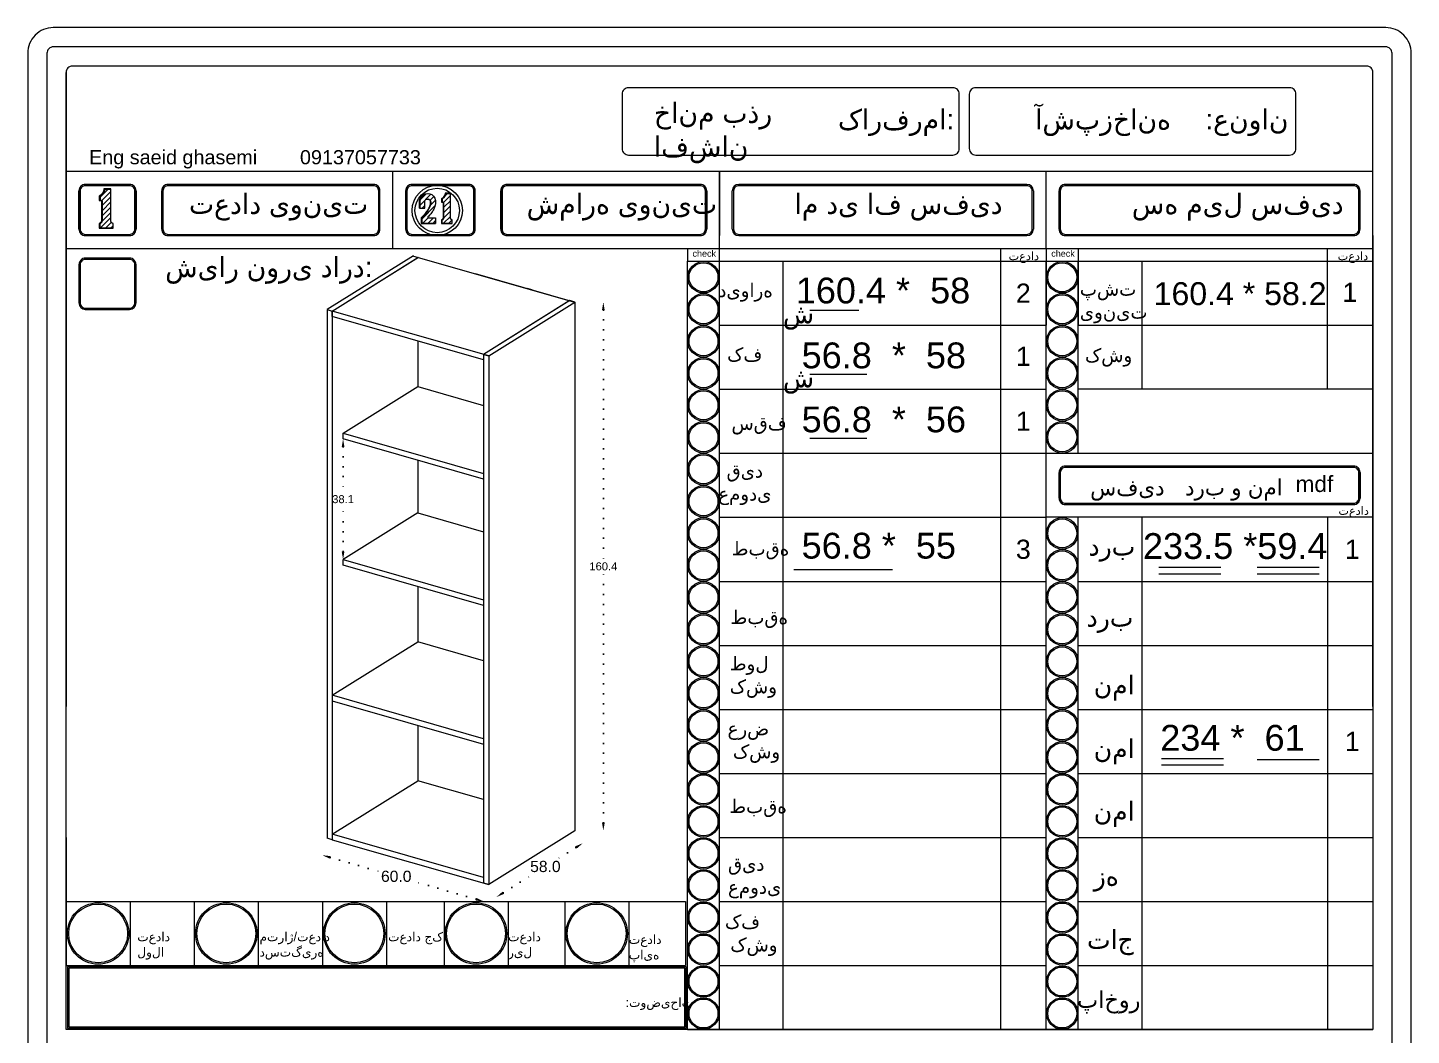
# Model space of a CAD drawing. Header units: inches. Extents: x -1979 to 7680, y -968 to 3127.
# Drawn here: x 4293.6 to 4725.6, y 2171.5 to 2486.3 of the extents above; entities that cross this region are included whole.
import ezdxf

# ---------------------------------------------------------------- set-up
doc = ezdxf.new("R2010")
doc.units = ezdxf.units.IN
doc.header["$MEASUREMENT"] = 0
doc.linetypes.add('ACAD_ISO07W100', pattern=[3, 0, -3])
doc.styles.get("Standard").update_dxf_attribs({"font": 'arial.ttf'})
doc.dimstyles.new('Copy of Standard', dxfattribs={"dimtxt": 2.5, "dimasz": 2.5, "dimexe": 0.18, "dimexo": 0.0625, "dimgap": 0.09, "dimtad": 0, "dimtih": 1, "dimtoh": 1, "dimdec": 1, "dimzin": 0, "dimdsep": 46, "dimtxsty": 'Standard', "dimcen": 0.09, "dimse1": 1, "dimse2": 1, "dimadec": 0, "dimazin": 0, "dimtfac": 1, "dimtdec": 1, "dimtix": 1, "dimtofl": 0, "dimtmove": 0, "dimatfit": 3, "dimfxl": 1, "dimtolj": 1, "dimtzin": 0, "dimarcsym": 0})
doc.dimstyles.get("Standard").update_dxf_attribs({"dimtxt": 3.5, "dimasz": 2.5, "dimexe": 0.18, "dimexo": 0.0625, "dimgap": 0.09, "dimtad": 0, "dimtih": 1, "dimtoh": 1, "dimdec": 1, "dimzin": 0, "dimdsep": 46, "dimtxsty": 'Standard', "dimcen": 0.09, "dimse1": 1, "dimse2": 1, "dimadec": 0, "dimazin": 0, "dimtfac": 1, "dimtdec": 1, "dimtix": 1, "dimtofl": 0, "dimtmove": 0, "dimatfit": 3, "dimfxl": 1, "dimtolj": 1, "dimtzin": 0, "dimarcsym": 0})
pattern_1 = [(45, (3761.9933, 3002.2928), (-0.8148213, 0.8148213), [])]

# ---------------------------------------------------------------- blocks, each defined once
blk = doc.blocks.new('*D299')
at = {"color": 0, "linetype": 'ACAD_ISO07W100', "lineweight": -2, "transparency": 16777216}
for p, q in [((4473.33, 2398.12), (4473.33, 2319.4)), ((4473.33, 2237.95), (4473.33, 2316.67))]:
    blk.add_line(p, q, dxfattribs=at)
at = {"color": 0, "transparency": 16777216}
for points in [[(4472.91, 2398.12), (4473.75, 2398.12), (4473.33, 2400.62)], [(4472.91, 2237.95), (4473.75, 2237.95), (4473.33, 2235.45)]]:
    blk.add_solid(points, dxfattribs=at)
at = {"layer": 'Defpoints', "color": 0, "transparency": 16777216}
for p in [(4464.47, 2400.62), (4473.33, 2400.62), (4464.47, 2235.45)]:
    blk.add_point(p, dxfattribs=at)
at = {"color": 0, "lineweight": 20, "transparency": 16777216, "insert": (4473.33, 2318.04), "char_height": 2.5, "width": 6.3151, "attachment_point": 5}
blk.add_mtext('\\A1;160.4', dxfattribs=at)
blk = doc.blocks.new('*D300')
at = {"color": 0, "linetype": 'ACAD_ISO07W100', "lineweight": -2, "transparency": 16777216}
for p, q in [((4464.78, 2230.24), (4458.24, 2226.16)), ((4442.08, 2216.09), (4452.22, 2222.41))]:
    blk.add_line(p, q, dxfattribs=at)
at = {"color": 0, "transparency": 16777216}
for points in [[(4464.55, 2230.59), (4465, 2229.88), (4466.9, 2231.56)], [(4441.86, 2216.44), (4442.3, 2215.73), (4439.96, 2214.76)]]:
    blk.add_solid(points, dxfattribs=at)
at = {"layer": 'Defpoints', "color": 0, "transparency": 16777216}
for p in [(4464.47, 2235.45), (4437.53, 2218.65), (4439.96, 2214.76)]:
    blk.add_point(p, dxfattribs=at)
at = {"color": 0, "lineweight": 20, "transparency": 16777216, "insert": (4455.23, 2224.28), "char_height": 3.5, "attachment_point": 5}
blk.add_mtext('\\A1;58.0', dxfattribs=at)
blk = doc.blocks.new('*D301')
at = {"color": 0, "linetype": 'ACAD_ISO07W100', "lineweight": -2, "transparency": 16777216}
for p, q in [((4388, 2227.14), (4404.03, 2222.54)), ((4433.61, 2214.06), (4413.31, 2219.88))]:
    blk.add_line(p, q, dxfattribs=at)
at = {"color": 0, "transparency": 16777216}
for points in [[(4388.12, 2227.54), (4387.89, 2226.74), (4385.6, 2227.83)], [(4433.73, 2214.46), (4433.5, 2213.66), (4436.02, 2213.37)]]:
    blk.add_solid(points, dxfattribs=at)
at = {"layer": 'Defpoints', "color": 0, "transparency": 16777216}
for p in [(4387.11, 2233.11), (4385.6, 2227.83), (4437.53, 2218.65)]:
    blk.add_point(p, dxfattribs=at)
at = {"color": 0, "lineweight": 20, "transparency": 16777216, "insert": (4408.67, 2221.21), "char_height": 3.5, "attachment_point": 5}
blk.add_mtext('\\A1;60.0', dxfattribs=at)
blk = doc.blocks.new('*D302')
at = {"color": 0, "linetype": 'ACAD_ISO07W100', "lineweight": -2, "transparency": 16777216}
for p, q in [((4392.07, 2355.38), (4392.07, 2340.39)), ((4392.07, 2322.68), (4392.07, 2337.66))]:
    blk.add_line(p, q, dxfattribs=at)
at = {"color": 0, "transparency": 16777216}
for points in [[(4391.65, 2355.38), (4392.49, 2355.38), (4392.07, 2357.88)], [(4391.65, 2322.68), (4392.49, 2322.68), (4392.07, 2320.18)]]:
    blk.add_solid(points, dxfattribs=at)
at = {"layer": 'Defpoints', "color": 0, "transparency": 16777216}
for p in [(4392.07, 2357.88), (4392.07, 2320.18), (4392.07, 2320.18)]:
    blk.add_point(p, dxfattribs=at)
at = {"color": 0, "lineweight": 20, "transparency": 16777216, "insert": (4392.07, 2339.03), "char_height": 2.5, "attachment_point": 5}
blk.add_mtext('\\A1;38.1', dxfattribs=at)

msp = doc.modelspace()

# ---------------------------------------------------------------- hatches: boundary and pattern name
at = {"lineweight": 20}
h = msp.add_hatch(dxfattribs=at)
h.set_pattern_fill('ANSI31', color=256, scale=9.218651)
h.set_pattern_definition([(45, (3570.338, 2974.9671), (-0.8148213, 0.8148213), [])])
h.paths.add_polyline_path([(4320.1, 2425.22), (4320.01, 2425.26), (4319.93, 2425.31), (4319.85, 2425.38), (4319.78, 2425.45), (4319.72, 2425.53), (4319.67, 2425.61), (4319.63, 2425.7), (4319.6, 2425.8), (4319.58, 2425.9), (4319.58, 2426), (4319.58, 2435.92), (4317.71, 2435.92), (4317.69, 2435.69), (4317.64, 2435.46), (4317.57, 2435.24), (4317.48, 2435.02), (4317.38, 2434.81), (4317.26, 2434.62), (4317.12, 2434.43), (4316.96, 2434.25), (4316.79, 2434.09), (4316.61, 2433.95), (4316.42, 2433.82), (4316.21, 2433.71), (4316.21, 2432.3), (4316.62, 2432.3), (4316.92, 2432.28), (4316.92, 2426.04), (4316.91, 2425.94), (4316.89, 2425.85), (4316.86, 2425.76), (4316.81, 2425.67), (4316.76, 2425.59), (4316.7, 2425.51), (4316.64, 2425.44), (4316.56, 2425.38), (4316.48, 2425.32), (4316.39, 2425.28), (4316.3, 2425.24), (4316.21, 2425.21), (4316.21, 2423.78), (4320.3, 2423.78), (4320.3, 2425.16), (4320.2, 2425.18)])
h = msp.add_hatch(dxfattribs=at)
h.set_pattern_fill('ANSI31', color=256, scale=9.218651)
h.set_pattern_definition(pattern_1)
h.paths.add_polyline_path([(4420.94, 2426.98), (4418.58, 2426.98), (4418.58, 2427.26), (4418.82, 2427.49), (4419.05, 2427.73), (4419.27, 2427.97), (4419.48, 2428.23), (4419.68, 2428.5), (4419.87, 2428.77), (4420.05, 2429.05), (4420.21, 2429.34), (4420.37, 2429.64), (4420.51, 2429.94), (4420.64, 2430.25), (4420.68, 2430.37), (4420.75, 2430.56), (4420.82, 2430.75), (4420.87, 2430.95), (4420.91, 2431.15), (4420.94, 2431.36), (4420.96, 2431.56), (4420.97, 2431.77), (4420.97, 2431.97), (4420.96, 2432.18), (4420.94, 2432.38), (4420.74, 2433.08), (4420.35, 2433.69), (4419.81, 2434.17), (4419.21, 2434.44), (4418.6, 2434.53), (4417.89, 2434.43), (4417.24, 2434.13), (4416.7, 2433.66), (4416.31, 2433.05), (4416.12, 2432.36), (4416.12, 2431.64), (4416.12, 2429.99), (4417.6, 2429.99), (4417.6, 2432.16), (4417.74, 2432.42), (4417.93, 2432.61), (4418.17, 2432.73), (4418.43, 2432.77), (4418.6, 2432.74), (4418.7, 2432.73), (4418.7, 2432.73), (4418.86, 2432.7), (4419.09, 2432.58), (4419.28, 2432.4), (4419.41, 2432.17), (4419.46, 2431.91), (4419.46, 2431.74), (4419.45, 2431.57), (4419.43, 2431.4), (4419.41, 2431.24), (4419.38, 2431.07), (4419.34, 2430.91), (4419.29, 2430.75), (4419.23, 2430.59), (4419.17, 2430.44), (4419.1, 2430.29), (4419.02, 2430.11), (4418.86, 2429.79), (4418.69, 2429.48), (4418.5, 2429.17), (4418.31, 2428.87), (4418.1, 2428.58), (4417.88, 2428.3), (4417.65, 2428.02), (4417.41, 2427.75), (4417.17, 2427.5), (4416.91, 2427.25), (4416.64, 2427.01), (4416.64, 2425.18), (4420.94, 2425.18)])
h = msp.add_hatch(dxfattribs=at)
h.set_pattern_fill('ANSI31', color=256, scale=9.218651)
h.set_pattern_definition(pattern_1)
h.paths.add_polyline_path([(4426.01, 2426.33), (4425.94, 2426.37), (4425.87, 2426.41), (4425.81, 2426.46), (4425.76, 2426.51), (4425.71, 2426.57), (4425.67, 2426.64), (4425.64, 2426.71), (4425.62, 2426.78), (4425.61, 2426.86), (4425.6, 2426.94), (4425.6, 2434.58), (4424.17, 2434.58), (4424.15, 2434.4), (4424.11, 2434.22), (4424.06, 2434.05), (4423.99, 2433.88), (4423.91, 2433.72), (4423.82, 2433.57), (4423.71, 2433.42), (4423.59, 2433.29), (4423.46, 2433.17), (4423.32, 2433.05), (4423.17, 2432.96), (4423.01, 2432.87), (4423.01, 2431.79), (4423.32, 2431.79), (4423.56, 2431.77), (4423.56, 2426.97), (4423.55, 2426.89), (4423.53, 2426.82), (4423.51, 2426.75), (4423.48, 2426.68), (4423.44, 2426.62), (4423.39, 2426.56), (4423.34, 2426.5), (4423.28, 2426.46), (4423.22, 2426.41), (4423.15, 2426.38), (4423.08, 2426.35), (4423.01, 2426.33), (4423.01, 2425.23), (4426.16, 2425.23), (4426.16, 2426.29), (4426.08, 2426.31)])

# ---------------------------------------------------------------- linework, layer by layer
for p, q in [((4305.6, 2173.37), (4305.6, 2472.34)), ((4713.6, 2441.37), (4305.6, 2441.37)), ((4305.6, 2262.38), (4305.6, 2441.37)), ((4407.6, 2417.37), (4407.6, 2441.37)), ((4509.6, 2417.37), (4509.6, 2441.37)), ((4509.6, 2441.37), (4509.6, 2421.37)), ((4611.6, 2417.37), (4611.6, 2441.37)), ((4325.44, 2437.37), (4311.6, 2437.37)), ((4401.6, 2437.37), (4337.44, 2437.37)), ((4431.31, 2437.37), (4413.6, 2437.37)), ((4503.6, 2437.37), (4443.31, 2437.37)), ((4605.6, 2437.37), (4515.6, 2437.37)), ((4707.6, 2437.37), (4617.6, 2437.37)), ((4309.6, 2423.37), (4309.6, 2435.37)), ((4316.21, 2433.71), (4316.21, 2432.3)), ((4327.44, 2435.37), (4327.44, 2423.37)), ((4335.44, 2423.37), (4335.44, 2435.37)), ((4403.6, 2423.37), (4403.6, 2435.37)), ((4411.6, 2435.37), (4411.6, 2423.37)), ((4423.01, 2432.87), (4423.01, 2431.79)), ((4433.31, 2423.37), (4433.31, 2435.37)), ((4441.31, 2423.37), (4441.31, 2435.37)), ((4505.6, 2435.37), (4505.6, 2423.37)), ((4513.6, 2423.37), (4513.6, 2435.37)), ((4607.6, 2435.37), (4607.6, 2423.37)), ((4615.6, 2423.37), (4615.6, 2435.37)), ((4709.6, 2423.37), (4709.6, 2435.37)), ((4316.21, 2423.78), (4320.3, 2423.78)), ((4423.01, 2425.23), (4426.16, 2425.23)), ((4311.6, 2421.37), (4325.44, 2421.37)), ((4401.6, 2421.37), (4337.44, 2421.37)), ((4413.6, 2421.37), (4431.31, 2421.37)), ((4503.6, 2421.37), (4443.31, 2421.37)), ((4515.6, 2421.37), (4605.6, 2421.37)), ((4617.6, 2421.37), (4707.6, 2421.37)), ((4713.6, 2421.37), (4713.6, 2173.37)), ((4305.6, 2417.37), (4713.6, 2417.37)), ((4305.6, 2417.37), (4713.6, 2417.37)), ((4305.6, 2417.37), (4713.6, 2417.37)), ((4499.6, 2417.37), (4499.6, 2413.37)), ((4509.6, 2173.37), (4509.6, 2417.37)), ((4597.42, 2173.37), (4597.42, 2417.37)), ((4611.6, 2417.37), (4611.6, 2393.37)), ((4621.6, 2417.37), (4621.6, 2393.37)), ((4699.38, 2373.37), (4699.38, 2417.37)), ((4499.6, 2413.37), (4713.6, 2413.37)), ((4499.6, 2173.37), (4499.6, 2413.37)), ((4529.41, 2413.37), (4529.41, 2173.37)), ((4611.6, 2257.37), (4611.6, 2413.37)), ((4611.6, 2173.37), (4611.6, 2413.37)), ((4621.6, 2353.37), (4621.6, 2413.37)), ((4621.6, 2353.37), (4621.6, 2413.37)), ((4621.6, 2413.37), (4621.6, 2393.37)), ((4641.41, 2413.37), (4641.41, 2373.37)), ((4537.76, 2398.12), (4553.09, 2398.12)), ((4509.6, 2393.37), (4611.6, 2393.37)), ((4621.6, 2393.37), (4713.6, 2393.37)), ((4537.76, 2378.12), (4555.65, 2378.12)), ((4509.6, 2373.37), (4611.6, 2373.37)), ((4713.6, 2373.37), (4621.6, 2373.37)), ((4713.6, 2373.37), (4693.6, 2373.37)), ((4537.76, 2358.12), (4555.65, 2358.12)), ((4509.6, 2353.37), (4713.6, 2353.37)), ((4615.6, 2339.37), (4615.6, 2347.37)), ((4707.6, 2349.37), (4617.6, 2349.37)), ((4709.6, 2347.37), (4709.6, 2339.37)), ((4707.6, 2337.37), (4617.6, 2337.37)), ((4509.6, 2333.37), (4611.6, 2333.37)), ((4713.6, 2333.37), (4611.6, 2333.37)), ((4621.6, 2173.37), (4621.6, 2333.37)), ((4641.41, 2333.37), (4641.41, 2173.37)), ((4699.38, 2333.37), (4699.38, 2173.37)), ((4532.85, 2317.12), (4563.61, 2317.12)), ((4646.79, 2317.76), (4666.13, 2317.76)), ((4646.79, 2315.75), (4666.13, 2315.75)), ((4677.47, 2317.76), (4696.8, 2317.76)), ((4677.47, 2315.75), (4696.8, 2315.75)), ((4509.6, 2313.37), (4611.6, 2313.37)), ((4509.6, 2313.37), (4529.41, 2313.37)), ((4509.6, 2313.37), (4611.6, 2313.37)), ((4578.11, 2313.37), (4611.6, 2313.37)), ((4621.6, 2313.37), (4713.6, 2313.37)), ((4509.6, 2293.37), (4529.41, 2293.37)), ((4509.6, 2293.37), (4611.6, 2293.37)), ((4621.6, 2293.37), (4713.6, 2293.37)), ((4621.6, 2293.37), (4713.6, 2293.37)), ((4509.6, 2273.37), (4611.6, 2273.37)), ((4621.6, 2273.37), (4713.6, 2273.37)), ((4647.61, 2258.04), (4666.95, 2258.04)), ((4647.61, 2256.02), (4666.95, 2256.02)), ((4677.47, 2257.76), (4696.8, 2257.76)), ((4509.6, 2253.37), (4611.6, 2253.37)), ((4597.42, 2253.37), (4611.6, 2253.37)), ((4621.6, 2253.37), (4713.6, 2253.37)), ((4305.6, 2233.37), (4305.6, 2193.37)), ((4305.6, 2233.37), (4305.6, 2193.37)), ((4305.6, 2233.37), (4305.6, 2193.37)), ((4305.6, 2233.37), (4305.6, 2193.37)), ((4509.6, 2233.37), (4611.6, 2233.37)), ((4597.42, 2233.37), (4611.6, 2233.37)), ((4621.6, 2233.37), (4713.6, 2233.37)), ((4621.6, 2233.37), (4713.6, 2233.37)), ((4305.6, 2213.37), (4498.98, 2213.37)), ((4325.6, 2213.37), (4325.6, 2193.37)), ((4345.6, 2213.37), (4345.6, 2193.37)), ((4365.6, 2213.37), (4365.6, 2193.37)), ((4385.6, 2213.37), (4385.6, 2193.37)), ((4405.6, 2213.37), (4405.6, 2193.37)), ((4423.59, 2213.37), (4423.59, 2193.37)), ((4443.59, 2213.37), (4443.59, 2193.37)), ((4461.27, 2213.37), (4461.27, 2193.37)), ((4481.27, 2213.37), (4481.27, 2193.37)), ((4498.98, 2213.37), (4498.98, 2193.37)), ((4509.6, 2213.37), (4611.6, 2213.37)), ((4509.6, 2213.37), (4611.6, 2213.37)), ((4597.42, 2213.37), (4611.6, 2213.37)), ((4621.6, 2213.37), (4713.6, 2213.37)), ((4621.6, 2213.37), (4713.6, 2213.37)), ((4305.6, 2193.37), (4498.98, 2193.37)), ((4509.6, 2193.37), (4611.6, 2193.37)), ((4509.6, 2193.37), (4611.6, 2193.37)), ((4597.42, 2193.37), (4611.6, 2193.37)), ((4621.6, 2193.37), (4713.6, 2193.37)), ((4621.6, 2193.37), (4713.6, 2193.37)), ((4499.6, 2173.37), (4305.6, 2173.37)), ((4499.6, 2173.37), (4305.6, 2173.37)), ((4499.6, 2173.37), (4305.6, 2173.37)), ((4499.6, 2173.37), (4611.6, 2173.37)), ((4499.6, 2173.37), (4713.6, 2173.37)), ((4499.6, 2173.37), (4611.6, 2173.37)), ((4499.6, 2173.37), (4713.6, 2173.37)), ((4499.6, 2173.37), (4611.6, 2173.37)), ((4499.6, 2173.37), (4713.6, 2173.37)), ((4499.6, 2173.37), (4611.6, 2173.37))]:
    msp.add_line(p, q, dxfattribs=at)
at = {"linetype": 'Continuous', "lineweight": 20, "extrusion": (-1.66533e-16, 0.906236, 0.422772)}
for p, q in [((4414.05, 2415.08), (4387.11, 2398.28)), ((4464.47, 2400.44), (4413.85, 2414.95)), ((4388.7, 2397.82), (4415.64, 2414.62)), ((4388.7, 2397.82), (4415.44, 2414.49)), ((4433.28, 2409.56), (4464.47, 2400.62)), ((4464.47, 2400.44), (4434.66, 2408.98)), ((4451.16, 2404.44), (4449.57, 2404.89)), ((4450.96, 2404.31), (4451.16, 2404.44)), ((4387.11, 2398.28), (4388.7, 2397.82)), ((4387.11, 2398.28), (4387.11, 2233.11)), ((4388.7, 2396.09), (4388.7, 2397.82)), ((4437.53, 2383.83), (4388.7, 2397.82)), ((4388.7, 2397.82), (4388.7, 2234.39)), ((4462.88, 2401.08), (4435.94, 2384.28)), ((4462.68, 2400.95), (4435.94, 2384.28)), ((4437.53, 2383.83), (4464.47, 2400.62)), ((4462.88, 2401.08), (4462.68, 2400.95)), ((4464.47, 2400.62), (4462.88, 2401.08)), ((4464.47, 2400.62), (4464.47, 2235.45)), ((4435.94, 2382.54), (4388.7, 2396.09)), ((4415.44, 2388.42), (4415.44, 2374.19)), ((4435.94, 2384.28), (4437.53, 2383.83)), ((4435.94, 2384.28), (4435.94, 2220.85)), ((4435.94, 2384.28), (4435.94, 2382.54)), ((4437.53, 2383.83), (4437.53, 2218.65)), ((4392.07, 2359.62), (4415.44, 2374.19)), ((4415.44, 2374.19), (4435.94, 2368.31)), ((4392.07, 2359.62), (4435.94, 2347.04)), ((4392.07, 2357.88), (4392.07, 2359.62)), ((4435.94, 2345.3), (4392.07, 2357.88)), ((4415.44, 2351.18), (4415.44, 2334.75)), ((4415.44, 2334.75), (4392.07, 2320.18)), ((4415.44, 2334.75), (4435.94, 2328.87)), ((4392.07, 2320.18), (4435.94, 2307.6)), ((4392.07, 2318.44), (4392.07, 2320.18)), ((4435.94, 2305.86), (4392.07, 2318.44)), ((4415.44, 2311.74), (4415.44, 2294.44)), ((4388.7, 2277.77), (4415.44, 2294.44)), ((4435.94, 2288.56), (4415.44, 2294.44)), ((4435.94, 2264.22), (4388.7, 2277.77)), ((4388.7, 2277.77), (4388.7, 2276.03)), ((4388.7, 2276.03), (4435.94, 2262.48)), ((4415.44, 2268.36), (4415.44, 2251.06)), ((4435.94, 2264.22), (4435.94, 2262.48)), ((4388.7, 2234.39), (4415.44, 2251.06)), ((4435.94, 2245.18), (4415.44, 2251.06)), ((4435.94, 2220.85), (4388.7, 2234.39)), ((4388.7, 2234.39), (4388.7, 2232.65)), ((4464.47, 2235.45), (4437.53, 2218.65)), ((4388.7, 2232.65), (4387.11, 2233.11)), ((4388.7, 2232.65), (4437.53, 2218.65)), ((4435.94, 2220.85), (4435.94, 2219.11)), ((4437.53, 2218.65), (4435.94, 2219.11))]:
    msp.add_line(p, q, dxfattribs=at)
at = {"lineweight": 20}
for points in [[(4301.6, 1880.34), (4717.6, 1880.34, 0.414214), (4725.6, 1888.34), (4725.6, 2478.34, 0.414214), (4717.6, 2486.34), (4301.6, 2486.34, 0.414214), (4293.6, 2478.34), (4293.6, 1888.34, 0.414214)], [(4301.6, 1886.34), (4717.6, 1886.34, 0.414214), (4719.6, 1888.34), (4719.6, 2478.34, 0.414214), (4717.6, 2480.34), (4301.6, 2480.34, 0.414214), (4299.6, 2478.34), (4299.6, 1888.34, 0.414214)], [(4584.45, 2465.58, 0.414214), (4582.45, 2467.58), (4481.21, 2467.58, 0.414214), (4479.21, 2465.58), (4479.21, 2448.55, 0.414214), (4481.21, 2446.55), (4582.45, 2446.55, 0.414214), (4584.45, 2448.55)], [(4589.58, 2446.55), (4687.58, 2446.55, 0.414214), (4689.58, 2448.55), (4689.58, 2465.58, 0.414214), (4687.58, 2467.58), (4589.58, 2467.58, 0.414214), (4587.58, 2465.58), (4587.58, 2448.55, 0.414214)], [(4689.58, 2465.58, 0.414214), (4687.58, 2467.58), (4589.58, 2467.58, 0.414214), (4587.58, 2465.58), (4587.58, 2448.55, 0.414214), (4589.58, 2446.55), (4687.58, 2446.55, 0.414214), (4689.58, 2448.55)], [(4327.44, 2435.37, 0.414214), (4325.44, 2437.37), (4311.6, 2437.37, 0.414214), (4309.6, 2435.37), (4309.6, 2423.37, 0.414214), (4311.6, 2421.37), (4325.44, 2421.37, 0.414214), (4327.44, 2423.37)], [(4327.04, 2435.37, 0.414214), (4325.44, 2436.97), (4311.6, 2436.97, 0.414214), (4310, 2435.37), (4310, 2423.37, 0.414214), (4311.6, 2421.77), (4325.44, 2421.77, 0.414214), (4327.04, 2423.37)], [(4403.6, 2435.37, 0.414214), (4401.6, 2437.37), (4337.44, 2437.37, 0.414214), (4335.44, 2435.37), (4335.44, 2423.37, 0.414214), (4337.44, 2421.37), (4401.6, 2421.37, 0.414214), (4403.6, 2423.37)], [(4403.2, 2435.37, 0.414214), (4401.6, 2436.97), (4337.44, 2436.97, 0.414214), (4335.84, 2435.37), (4335.84, 2423.37, 0.414214), (4337.44, 2421.77), (4401.6, 2421.77, 0.414214), (4403.2, 2423.37)], [(4433.31, 2435.37, 0.414214), (4431.31, 2437.37), (4413.6, 2437.37, 0.414214), (4411.6, 2435.37), (4411.6, 2423.37, 0.414214), (4413.6, 2421.37), (4431.31, 2421.37, 0.414214), (4433.31, 2423.37)], [(4432.91, 2435.37, 0.414214), (4431.31, 2436.97), (4413.6, 2436.97, 0.414214), (4412, 2435.37), (4412, 2423.37, 0.414214), (4413.6, 2421.77), (4431.31, 2421.77, 0.414214), (4432.91, 2423.37)], [(4505.6, 2435.37, 0.414214), (4503.6, 2437.37), (4443.31, 2437.37, 0.414214), (4441.31, 2435.37), (4441.31, 2423.37, 0.414214), (4443.31, 2421.37), (4503.6, 2421.37, 0.414214), (4505.6, 2423.37)], [(4505.2, 2435.37, 0.414214), (4503.6, 2436.97), (4443.31, 2436.97, 0.414214), (4441.71, 2435.37), (4441.71, 2423.37, 0.414214), (4443.31, 2421.77), (4503.6, 2421.77, 0.414214), (4505.2, 2423.37)], [(4607.2, 2435.37, 0.414214), (4605.6, 2436.97), (4515.6, 2436.97, 0.414214), (4514, 2435.37), (4514, 2423.37, 0.414214), (4515.6, 2421.77), (4605.6, 2421.77, 0.414214), (4607.2, 2423.37)], [(4709.6, 2435.37, 0.414214), (4707.6, 2437.37), (4617.6, 2437.37, 0.414214), (4615.6, 2435.37), (4615.6, 2423.37, 0.414214), (4617.6, 2421.37), (4707.6, 2421.37, 0.414214), (4709.6, 2423.37)], [(4709.2, 2435.37, 0.414214), (4707.6, 2436.97), (4617.6, 2436.97, 0.414214), (4616, 2435.37), (4616, 2423.37, 0.414214), (4617.6, 2421.77), (4707.6, 2421.77, 0.414214), (4709.2, 2423.37)], [(4327.44, 2412.33, 0.414214), (4325.44, 2414.33), (4311.6, 2414.33, 0.414214), (4309.6, 2412.33), (4309.6, 2400.33, 0.414214), (4311.6, 2398.33), (4325.44, 2398.33, 0.414214), (4327.44, 2400.33)], [(4327.44, 2412.33, 0.414214), (4325.44, 2414.33), (4311.6, 2414.33, 0.414214), (4309.6, 2412.33), (4309.6, 2400.33, 0.414214), (4311.6, 2398.33), (4325.44, 2398.33, 0.414214), (4327.44, 2400.33)], [(4327.04, 2412.33, 0.414214), (4325.44, 2413.93), (4311.6, 2413.93, 0.414214), (4310, 2412.33), (4310, 2400.33, 0.414214), (4311.6, 2398.73), (4325.44, 2398.73, 0.414214), (4327.04, 2400.33)], [(4327.04, 2412.33, 0.414214), (4325.44, 2413.93), (4311.6, 2413.93, 0.414214), (4310, 2412.33), (4310, 2400.33, 0.414214), (4311.6, 2398.73), (4325.44, 2398.73, 0.414214), (4327.04, 2400.33)], [(4709.6, 2347.37, 0.414214), (4707.6, 2349.37), (4617.6, 2349.37, 0.414214), (4615.6, 2347.37), (4615.6, 2339.37, 0.414214), (4617.6, 2337.37), (4707.6, 2337.37, 0.414214), (4709.6, 2339.37)], [(4709.2, 2347.37, 0.414214), (4707.6, 2348.97), (4617.6, 2348.97, 0.414214), (4616, 2347.37), (4616, 2339.37, 0.414214), (4617.6, 2337.77), (4707.6, 2337.77, 0.414214), (4709.2, 2339.37)]]:
    msp.add_lwpolyline(points, format="xyb", close=True, dxfattribs=at)
for points in [[(4713.6, 2274.31), (4713.6, 2472.34, 0.414214), (4711.6, 2474.34), (4307.6, 2474.34, 0.414214), (4305.6, 2472.34), (4305.6, 2274.31)], [(4584.45, 2465.58, 0.414214), (4582.45, 2467.58), (4481.21, 2467.58, 0.414214), (4479.21, 2465.58), (4479.21, 2448.55, 0.414214), (4481.21, 2446.55), (4582.45, 2446.55, 0.414214), (4584.45, 2448.55), (4584.45, 2465.58)]]:
    msp.add_lwpolyline(points, format="xyb", dxfattribs=at)
for points in [[(4315.89, 2423.72), (4320.3, 2423.72), (4320.3, 2423.78), (4320.3, 2425.16), (4320.2, 2425.18), (4320.1, 2425.22), (4320.01, 2425.26), (4319.93, 2425.31), (4319.85, 2425.38), (4319.78, 2425.45), (4319.72, 2425.53), (4319.67, 2425.61), (4319.63, 2425.7), (4319.6, 2425.8), (4319.58, 2425.9), (4319.58, 2426), (4319.58, 2435.92), (4319.58, 2435.98), (4317.41, 2435.98), (4317.38, 2435.75), (4317.34, 2435.52), (4317.27, 2435.29), (4317.18, 2435.07), (4317.08, 2434.86), (4316.95, 2434.66), (4316.81, 2434.47), (4316.65, 2434.3), (4316.48, 2434.13), (4316.3, 2433.99), (4316.1, 2433.86), (4315.89, 2433.74), (4315.89, 2432.3), (4316.21, 2432.3), (4316.62, 2432.3), (4316.62, 2426), (4316.6, 2425.9), (4316.58, 2425.81), (4316.55, 2425.71), (4316.5, 2425.62), (4316.45, 2425.54), (4316.39, 2425.46), (4316.32, 2425.39), (4316.25, 2425.33), (4316.17, 2425.27), (4316.08, 2425.23), (4315.99, 2425.19), (4315.89, 2425.16), (4315.89, 2423.72), (4316.21, 2423.78), (4316.21, 2425.21), (4316.3, 2425.24), (4316.39, 2425.28), (4316.48, 2425.32), (4316.56, 2425.38), (4316.64, 2425.44), (4316.7, 2425.51), (4316.76, 2425.59), (4316.81, 2425.67), (4316.86, 2425.76), (4316.89, 2425.85), (4316.91, 2425.94), (4316.92, 2426.04), (4316.92, 2432.28), (4316.62, 2432.3)], [(4315.89, 2433.74), (4316.21, 2433.71), (4316.42, 2433.82), (4316.61, 2433.95), (4316.79, 2434.09), (4316.96, 2434.25), (4317.12, 2434.43), (4317.26, 2434.62), (4317.38, 2434.81), (4317.48, 2435.02), (4317.57, 2435.24), (4317.64, 2435.46), (4317.69, 2435.69), (4317.71, 2435.92)], [(4317.41, 2435.98), (4317.71, 2435.92), (4319.58, 2435.92)], [(4415.93, 2429.99), (4415.93, 2431.66), (4415.93, 2432.38), (4416.13, 2433.08), (4416.51, 2433.69), (4417.06, 2434.17), (4417.72, 2434.47), (4418.43, 2434.57), (4419.15, 2434.47), (4419.21, 2434.44), (4419.81, 2434.17), (4420.35, 2433.69), (4420.74, 2433.08), (4420.94, 2432.38), (4420.96, 2432.18), (4420.97, 2431.97), (4420.97, 2431.77), (4420.96, 2431.56), (4420.94, 2431.36), (4420.91, 2431.15), (4420.87, 2430.95), (4420.82, 2430.75), (4420.75, 2430.56), (4420.68, 2430.37), (4420.64, 2430.25), (4420.51, 2429.94), (4420.37, 2429.64), (4420.21, 2429.34), (4420.05, 2429.05), (4419.87, 2428.77), (4419.68, 2428.5), (4419.48, 2428.23), (4419.27, 2427.97), (4419.05, 2427.73), (4418.82, 2427.49), (4418.58, 2427.26), (4418.58, 2426.98), (4420.94, 2426.98), (4420.94, 2425.18), (4420.94, 2425.14), (4416.46, 2425.14)], [(4415.93, 2429.99), (4416.12, 2429.99), (4417.6, 2429.99), (4417.6, 2432.11), (4417.61, 2432.19), (4417.74, 2432.42), (4417.93, 2432.61), (4418.17, 2432.73), (4418.43, 2432.77), (4418.6, 2432.74), (4418.7, 2432.73), (4418.7, 2432.73)], [(4416.12, 2429.99), (4416.12, 2431.64), (4416.12, 2432.36), (4416.31, 2433.05), (4416.7, 2433.66), (4417.24, 2434.13), (4417.89, 2434.43), (4418.6, 2434.53), (4419.21, 2434.44)], [(4419.13, 2432.42), (4419.25, 2432.19), (4419.3, 2431.92), (4419.3, 2431.76), (4419.29, 2431.59), (4419.28, 2431.42), (4419.25, 2431.25), (4419.22, 2431.09), (4419.18, 2430.92), (4419.13, 2430.76), (4419.07, 2430.6), (4419.01, 2430.44), (4418.94, 2430.29), (4418.86, 2430.11), (4418.7, 2429.79), (4418.52, 2429.47), (4418.34, 2429.16), (4418.14, 2428.86), (4417.93, 2428.57), (4417.71, 2428.28), (4417.48, 2428), (4417.24, 2427.73), (4416.99, 2427.47), (4416.73, 2427.22), (4416.46, 2426.98), (4416.46, 2425.14), (4416.64, 2425.18), (4420.94, 2425.18)], [(4419.13, 2432.42), (4418.93, 2432.61), (4418.7, 2432.73), (4418.86, 2432.7), (4419.09, 2432.58), (4419.28, 2432.4), (4419.41, 2432.17), (4419.46, 2431.91), (4419.46, 2431.74), (4419.45, 2431.57), (4419.43, 2431.4), (4419.41, 2431.24), (4419.38, 2431.07), (4419.34, 2430.91), (4419.29, 2430.75), (4419.23, 2430.59), (4419.17, 2430.44), (4419.1, 2430.29), (4419.02, 2430.11), (4418.86, 2429.79), (4418.69, 2429.48), (4418.5, 2429.17), (4418.31, 2428.87), (4418.1, 2428.58), (4417.88, 2428.3), (4417.65, 2428.02), (4417.41, 2427.75), (4417.17, 2427.5), (4416.91, 2427.25), (4416.64, 2427.01)], [(4422.77, 2425.18), (4426.16, 2425.18), (4426.16, 2425.23), (4426.16, 2426.29), (4426.08, 2426.31), (4426.01, 2426.33), (4425.94, 2426.37), (4425.87, 2426.41), (4425.81, 2426.46), (4425.76, 2426.51), (4425.71, 2426.57), (4425.67, 2426.64), (4425.64, 2426.71), (4425.62, 2426.78), (4425.61, 2426.86), (4425.6, 2426.94), (4425.6, 2434.58), (4425.6, 2434.62), (4423.94, 2434.62), (4423.92, 2434.44), (4423.88, 2434.26), (4423.83, 2434.09), (4423.76, 2433.92), (4423.68, 2433.76), (4423.58, 2433.6), (4423.47, 2433.46), (4423.35, 2433.32), (4423.22, 2433.2), (4423.08, 2433.08), (4422.93, 2432.98), (4422.77, 2432.9), (4422.77, 2431.79), (4423.01, 2431.79), (4423.32, 2431.79), (4423.32, 2426.94), (4423.31, 2426.86), (4423.3, 2426.79), (4423.27, 2426.72), (4423.24, 2426.65), (4423.2, 2426.58), (4423.15, 2426.52), (4423.1, 2426.47), (4423.04, 2426.42), (4422.98, 2426.38), (4422.91, 2426.34), (4422.84, 2426.31), (4422.77, 2426.29), (4422.77, 2425.18), (4423.01, 2425.23), (4423.01, 2426.33), (4423.08, 2426.35), (4423.15, 2426.38), (4423.22, 2426.41), (4423.28, 2426.46), (4423.34, 2426.5), (4423.39, 2426.56), (4423.44, 2426.62), (4423.48, 2426.68), (4423.51, 2426.75), (4423.53, 2426.82), (4423.55, 2426.89), (4423.56, 2426.97), (4423.56, 2431.77), (4423.32, 2431.79)], [(4422.77, 2432.9), (4423.01, 2432.87), (4423.17, 2432.96), (4423.32, 2433.05), (4423.46, 2433.17), (4423.59, 2433.29), (4423.71, 2433.42), (4423.82, 2433.57), (4423.91, 2433.72), (4423.99, 2433.88), (4424.06, 2434.05), (4424.11, 2434.22), (4424.15, 2434.4), (4424.17, 2434.58)], [(4423.94, 2434.62), (4424.17, 2434.58), (4425.6, 2434.58)], [(4416.46, 2426.98), (4416.64, 2427.01), (4416.64, 2425.18)]]:
    msp.add_lwpolyline(points, dxfattribs=at)
for points in [[(4305.6, 2417.37), (4713.6, 2417.37), (4713.6, 2173.37), (4305.6, 2173.37)], [(4499.6, 2173.37), (4305.6, 2173.37), (4305.6, 2417.37), (4713.6, 2417.37), (4713.6, 2173.37)], [(4499.2, 2192.97), (4306, 2192.97), (4306, 2173.77), (4499.2, 2173.77)], [(4498.8, 2192.57), (4306.4, 2192.57), (4306.4, 2174.17), (4498.8, 2174.17)]]:
    msp.add_lwpolyline(points, close=True, dxfattribs=at)
for centre, radius in [((4421.46, 2429.23), 7.86), ((4421.46, 2429.23), 6.94), ((4504.6, 2408.37), 4.92), ((4504.6, 2408.37), 4.52), ((4616.6, 2408.37), 4.92), ((4616.6, 2408.37), 4.52), ((4504.6, 2398.37), 4.92), ((4504.6, 2398.37), 4.52), ((4616.6, 2398.37), 4.92), ((4616.6, 2398.37), 4.52), ((4504.6, 2388.37), 4.92), ((4616.6, 2388.37), 4.92), ((4504.6, 2388.37), 4.52), ((4616.6, 2388.37), 4.52), ((4504.6, 2378.37), 4.92), ((4504.6, 2378.37), 4.52), ((4616.6, 2378.37), 4.92), ((4616.6, 2378.37), 4.52), ((4504.6, 2368.37), 4.92), ((4504.6, 2368.37), 4.52), ((4616.6, 2368.37), 4.92), ((4616.6, 2368.37), 4.52), ((4504.6, 2358.37), 4.92), ((4616.6, 2358.37), 4.92), ((4504.6, 2358.37), 4.52), ((4616.6, 2358.37), 4.52), ((4504.6, 2348.37), 4.92), ((4504.6, 2348.37), 4.52), ((4504.6, 2338.37), 4.92), ((4504.6, 2338.37), 4.52), ((4504.6, 2328.37), 4.92), ((4504.6, 2328.37), 4.52), ((4616.6, 2328.37), 4.92), ((4616.6, 2328.37), 4.52), ((4504.6, 2318.37), 4.92), ((4504.6, 2318.37), 4.52), ((4616.6, 2318.37), 4.92), ((4616.6, 2318.37), 4.52), ((4504.6, 2308.37), 4.92), ((4504.6, 2308.37), 4.52), ((4616.6, 2308.37), 4.92), ((4616.6, 2308.37), 4.52), ((4504.6, 2298.37), 4.92), ((4504.6, 2298.37), 4.52), ((4616.6, 2298.37), 4.92), ((4616.6, 2298.37), 4.52), ((4504.6, 2288.37), 4.92), ((4504.6, 2288.37), 4.52), ((4616.6, 2288.37), 4.92), ((4616.6, 2288.37), 4.52), ((4504.6, 2278.37), 4.92), ((4504.6, 2278.37), 4.52), ((4616.6, 2278.37), 4.92), ((4616.6, 2278.37), 4.52), ((4504.6, 2268.37), 4.92), ((4504.6, 2268.37), 4.52), ((4616.6, 2268.37), 4.92), ((4616.6, 2268.37), 4.52), ((4504.6, 2258.37), 4.92), ((4504.6, 2258.37), 4.52), ((4616.6, 2258.37), 4.92), ((4616.6, 2258.37), 4.52), ((4504.6, 2248.37), 4.92), ((4504.6, 2248.37), 4.52), ((4616.6, 2248.37), 4.92), ((4616.6, 2248.37), 4.52), ((4504.6, 2238.37), 4.92), ((4504.6, 2238.37), 4.52), ((4616.6, 2238.37), 4.92), ((4616.6, 2238.37), 4.52), ((4504.6, 2228.37), 4.92), ((4504.6, 2228.37), 4.52), ((4616.6, 2228.37), 4.92), ((4616.6, 2228.37), 4.52), ((4504.6, 2218.37), 4.92), ((4504.6, 2218.37), 4.52), ((4616.6, 2218.37), 4.92), ((4616.6, 2218.37), 4.52), ((4315.6, 2203.37), 9.6), ((4315.6, 2203.37), 9.2), ((4355.6, 2203.37), 9.6), ((4355.6, 2203.37), 9.2), ((4395.6, 2203.37), 9.6), ((4395.6, 2203.37), 9.2), ((4433.59, 2203.37), 9.6), ((4433.59, 2203.37), 9.2), ((4471.27, 2203.37), 9.6), ((4471.27, 2203.37), 9.2), ((4504.6, 2208.37), 4.92), ((4504.6, 2208.37), 4.52), ((4616.6, 2208.37), 4.92), ((4616.6, 2208.37), 4.52), ((4504.6, 2198.37), 4.92), ((4616.6, 2198.37), 4.92), ((4504.6, 2198.37), 4.52), ((4616.6, 2198.37), 4.52), ((4504.6, 2188.37), 4.92), ((4504.6, 2188.37), 4.52), ((4616.6, 2188.37), 4.92), ((4616.6, 2188.37), 4.52), ((4504.6, 2178.37), 4.92), ((4504.6, 2178.37), 4.52), ((4616.6, 2178.37), 4.92), ((4616.6, 2178.37), 4.52)]:
    msp.add_circle(centre, radius, dxfattribs=at)
for centre, start, end in [((4311.6, 2435.37), 90, 180), ((4325.44, 2435.37), 0, 90), ((4337.44, 2435.37), 90, 180), ((4401.6, 2435.37), 0, 90), ((4413.6, 2435.37), 90, 180), ((4431.31, 2435.37), 0, 90), ((4443.31, 2435.37), 90, 180), ((4503.6, 2435.37), 0, 90), ((4515.6, 2435.37), 90, 180), ((4605.6, 2435.37), 0, 90), ((4617.6, 2435.37), 90, 180), ((4707.6, 2435.37), 0, 90), ((4311.6, 2423.37), 180, 270), ((4325.44, 2423.37), 270, 0), ((4337.44, 2423.37), 180, 270), ((4401.6, 2423.37), 270, 0), ((4413.6, 2423.37), 180, 270), ((4431.31, 2423.37), 270, 0), ((4443.31, 2423.37), 180, 270), ((4503.6, 2423.37), 270, 0), ((4515.6, 2423.37), 180, 270), ((4605.6, 2423.37), 270, 0), ((4617.6, 2423.37), 180, 270), ((4707.6, 2423.37), 270, 0), ((4617.6, 2347.37), 90, 180), ((4707.6, 2347.37), 0, 90), ((4617.6, 2339.37), 180, 270), ((4707.6, 2339.37), 270, 0)]:
    msp.add_arc(centre, 2, start, end, dxfattribs=at)

# ---------------------------------------------------------------- texts
at = {"lineweight": 20, "attachment_point": 1}
for s, width, gutter_width, heights, insert, char_height in [('خانم بذر افشان', 63.6911, 164.79, [0], (4489.1, 2462.91), 6.3113), ('آشپزخانه', 22.2332, 164.79, [0], (4608.1, 2460.88), 6.311), ('{\\fArial|b0|i0|c178|p34;کارفرما:}', 0.2338, 164.79, [0], (4546.6, 2460.88), 6.3113), (':عنوان', 22.2332, 164.79, [0], (4661.27, 2460.88), 6.311), ('{\\fArial|b0|i0|c178|p34;Eng saeid ghasemi}', 79.2452, 164.79, [0], (4312.77, 2448.07), 4.4179), ('{\\fArial|b0|i0|c178|p34;09137057733 }', 65.4498, 164.79, [0], (4378.61, 2448.07), 4.4179), ('{\\fArial|b0|i0|c178|p34;تعداد یونیت}', 65.4498, 164.79, [0], (4343.97, 2434.48), 6.3113), ('{\\fArial|b0|i0|c178|p34;شماره یونیت}', 65.4498, 164.79, [0], (4449.4, 2434.48), 6.3113), ('{\\fArial|b0|i0|c178|p34;ام دی اف سفید}', 65.4498, 164.79, [0], (4533.01, 2434.48), 6.3113), ('{\\fArial|b0|i0|c178|p34;سه میل سفید}', 65.4498, 164.79, [0], (4638.34, 2434.48), 6.3113), ('{\\fArial|b0|i0|c178|p34;شیار نوری دارد:}', 65.4498, 164.79, [0], (4336.53, 2414.72), 6.3113), ('{\\fArial|b0|i0|c178|p34;check}', 8.1204, 164.79, [0], (4501.18, 2416.79), 2.0101), ('{\\fArial|b0|i0|c178|p34;تعداد }', 11.7486, 164.79, [0], (4599.85, 2416.38), 2.6665), ('{\\fArial|b0|i0|c178|p34;check}', 8.423, 164.79, [0], (4613.18, 2416.79), 2.0101), ('{\\fArial|b0|i0|c178|p34;تعداد }', 10.9902, 164.79, [0], (4702.61, 2416.38), 2.6665), ('{\\fArial|b0|i0|c178|p34;دیواره }', 17.3175, 247.18, [0], (4509.24, 2406.46), 4.3074), ('160.4 *  58', 61.9823, 462.54, [8.23], (4533.41, 2408.26), 8.0603), ('2{\\fArial|b0|i0|c178|p34; }', 8.5903, 164.79, [0], (4602.12, 2406.39), 6), ('160.4 * 58.2', 58.0086, 411.15, [7.32], (4645.15, 2406.83), 7.1647), ('1{\\fArial|b0|i0|c178|p34; }', 8.5903, 164.79, [0], (4704.08, 2406.67), 6), ('{\\fArial|b0|i0|c178|p34;پشت \\Pیونیت}', 19.3052, 247.18, [0], (4622.1, 2406.91), 4.3074), ('{\\fArial|b0|i0|c178|p34;ش}', 15.3157, 346.26, [0], (4529.41, 2400.01), 6.0339), ('{\\fArial|b0|i0|c178|p34;کف }', 15.3367, 247.18, [0], (4511.98, 2386.45), 4.3074), ('56.8  *  58', 65.2593, 462.54, [0], (4535.24, 2387.99), 8.0603), ('1{\\fArial|b0|i0|c178|p34; }', 8.5903, 164.79, [0], (4602.12, 2386.67), 6), ('{\\fArial|b0|i0|c178|p34;کشو }', 17.7019, 247.18, [0], (4623.71, 2386.19), 4.3074), ('{\\fArial|b0|i0|c178|p34;ش}', 15.3157, 346.26, [0], (4529.41, 2380.01), 6.0339), ('56.8  *  56', 65.2593, 462.54, [0], (4535.24, 2367.99), 8.0603), ('{\\fArial|b0|i0|c178|p34;سقف}', 20.995, 247.18, [0], (4513.34, 2364.98), 4.3074), ('1{\\fArial|b0|i0|c178|p34; }', 8.5903, 164.79, [0], (4602.12, 2366.39), 6), ('\\pxqc;{\\fArial|b0|i0|c178|p34;قید\\Pعمودی  }', 21.1589, 247.18, [0], (4506.92, 2350.1), 4.3074), ('mdf', 17.2431, 132.07, [0], (4689.44, 2346.34), 5.058), ('{\\fArial|b0|i0|c178|p34;سفید}', 37.9723, 164.79, [0], (4625.33, 2345.29), 5.0582), ('{\\fArial|b0|i0|c178|p34;درب و نما}', 36.0682, 164.79, [0], (4654.94, 2345.29), 5.0582), ('{\\fArial|b0|i0|c178|p34;تعداد }', 10.7715, 164.79, [0], (4702.83, 2336.82), 2.6665), ('56.8 *  55', 65.2593, 462.54, [0], (4535.24, 2328.54), 8.06), ('233.5 *59.4', 65.2593, 462.54, [8.23], (4641.82, 2328.43), 8.0603), ('{\\fArial|b0|i0|c178|p34;طبقه}', 98.1747, 247.18, [0], (4513.39, 2325.78), 4.3074), ('3 ', 8.5903, 164.79, [0], (4602.12, 2326.39), 6), ('{\\fArial|b0|i0|c178|p34;درب}', 20.6748, 340.12, [0], (4624.8, 2327.37), 5.927), ('1 ', 8.5903, 164.79, [0], (4704.85, 2326.39), 6), ('{\\fArial|b0|i0|c178|p34;طبقه}', 14.1457, 164.79, [0], (4513.03, 2304.33), 4.3074), ('{\\fArial|b0|i0|c178|p34;درب}', 13.4202, 164.79, [0], (4624.21, 2305.16), 5.927), ('{\\fArial|b0|i0|c178|p34;طول \\Pکشو}', 17.6756, 164.79, [0], (4512.79, 2289.89), 4.3074), ('{\\fArial|b0|i0|c178|p34;نما}', 11.1787, 164.79, [0], (4626.45, 2283.99), 5.927), ('{\\fArial|b0|i0|c178|p34;عرض \\P کشو}', 18.5758, 164.79, [0], (4512.11, 2269.58), 4.3074), ('234 *  61', 52.1549, 462.54, [8.23], (4647.22, 2268.53), 8.06), ('{\\fArial|b0|i0|c178|p34;نما}', 11.1787, 164.79, [0], (4626.45, 2264.09), 5.927), ('1 ', 8.5903, 164.79, [0], (4704.85, 2266.39), 6), ('{\\fArial|b0|i0|c178|p34;طبقه}', 14.2061, 164.79, [0], (4512.65, 2245.28), 4.3074), ('{\\fArial|b0|i0|c178|p34;نما}', 11.1787, 164.79, [0], (4626.45, 2244.56), 5.927), ('{\\fArial|b0|i0|c178|p34;قید \\Pعمودی}', 14.0099, 164.79, [0], (4512.26, 2227.26), 4.3074), ('{\\fArial|b0|i0|c178|p34;زه}', 11.2031, 164.79, [0], (4626.43, 2224.29), 5.927), ('{\\fArial|b0|i0|c178|p34;کف }\\P{\\fArial|b0|i0|c178|p34; کشو}', 17.5398, 164.79, [0], (4511.29, 2209.25), 4.3074), ('تعداد لولا', 17.7752, 164.79, [0], (4327.82, 2203.82), 2.872), ('متراژ/تعداد\\Pدستگیره', 19.6171, 164.79, [0], (4365.98, 2203.82), 2.8716), ('تعداد جک', 17.466, 164.79, [0], (4406.12, 2203.82), 2.872), ('تعداد ریل', 17.6808, 164.79, [0], (4443.59, 2203.82), 2.872), ('{\\fArial|b0|i0|c178|p34;تاج}', 13.2883, 164.79, [0], (4624.34, 2204.48), 5.927), ('تعداد پایه', 17.7105, 164.79, [0], (4481.27, 2202.98), 2.872), (':توضیحات', 65.4498, 164.79, [0], (4480.24, 2183.29), 2.872), ('{\\fArial|b0|i0|c178|p34;پاخور}', 12.8103, 147.32, [0], (4621.25, 2185.43), 5.2987)]:
    msp.add_mtext_dynamic_manual_height_columns(s, width=width, gutter_width=gutter_width, heights=heights, dxfattribs=dict(at, insert=insert, char_height=char_height))

# ---------------------------------------------------------------- dimensions: what is measured, and where the dimension line sits
at = {"lineweight": 20}
for base, p1, p2, angle, text, picture, middle in [((4473.33, 2400.62), (4464.47, 2235.45), (4464.47, 2400.62), 270, '160.4', '*D299', (4473.33, 2318.04)), ((4392.07, 2320.18), (4392.07, 2357.88), (4392.07, 2320.18), 90, '38.1', '*D302', (4392.07, 2339.03))]:
    dim = msp.add_linear_dim(base=base, p1=p1, p2=p2, angle=angle, text=text, dimstyle='Copy of Standard', dxfattribs=at)
    dim.commit()
    dim.dimension.update_dxf_attribs({"geometry": picture, "text_midpoint": middle})
for base, p1, p2, angle, text, picture, middle in [((4439.96, 2214.76), (4464.47, 2235.45), (4437.53, 2218.65), 211.9412, '58.0', '*D300', (4455.23, 2224.28)), ((4385.6, 2227.83), (4437.53, 2218.65), (4387.11, 2233.11), 164.0029, '60.0', '*D301', (4408.67, 2221.21))]:
    dim = msp.add_linear_dim(base=base, p1=p1, p2=p2, angle=angle, text=text, dimstyle='Standard', dxfattribs=at)
    dim.commit()
    dim.dimension.update_dxf_attribs({"geometry": picture, "text_midpoint": middle, "dimtype": 161})

doc.saveas('drawing.dxf')
